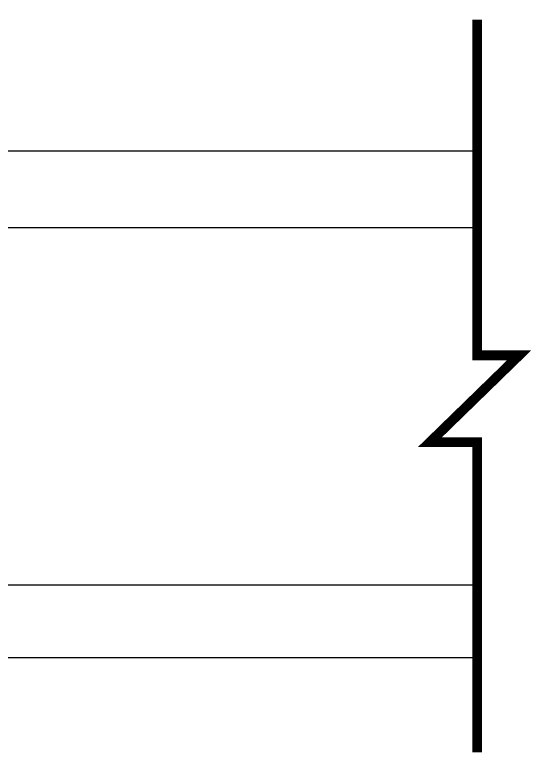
# Model space of a CAD drawing. Extents: x -23 to 190, y -172 to 85.
# Drawn here: x -4.672 to -3.408, y 51.476 to 53.295 of the extents above; entities that cross this region are included whole.
import ezdxf

# ---------------------------------------------------------------- set-up
doc = ezdxf.new("R2010")
doc.units = 0
doc.header["$MEASUREMENT"] = 0
doc.layers.add('GLASS', color=7, linetype='CONTINUOUS')

msp = doc.modelspace()

# ---------------------------------------------------------------- linework, layer by layer
at = {"layer": 'GLASS'}
for p, q in [((-5.3244, 52.9613), (-3.5401, 52.9613)), ((-5.3244, 52.7738), (-3.5401, 52.7738)), ((-5.3244, 51.8988), (-3.5401, 51.8988)), ((-5.3244, 51.7202), (-3.5401, 51.7202))]:
    msp.add_line(p, q, dxfattribs=at)
at = {"layer": 'GLASS', "const_width": 0.024}
msp.add_lwpolyline([(-3.5401, 51.4885), (-3.5401, 52.2481), (-3.6558, 52.2481), (-3.4375, 52.4606), (-3.5401, 52.4606), (-3.5401, 53.2827)], dxfattribs=at)

doc.saveas('drawing.dxf')
